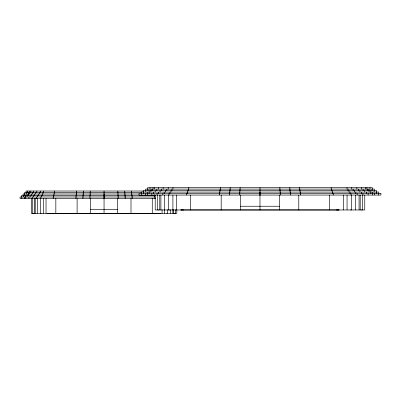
<?xml version="1.0" encoding="UTF-8"?>
<svg xmlns="http://www.w3.org/2000/svg" width="401" height="401" viewBox="0 0 401 401"><rect width="100%" height="100%" fill="white"/><g stroke="black" fill="none" stroke-linecap="round" stroke-linejoin="round"><path stroke-width="0.6" d="M259.983 187.613L260.038 195.061M174.52 213.402L174.991 213.332A1.865 1.81 90 0 0 175.427 213.147M361.456 209.974L362.133 209.908M350.449 209.974L351.121 209.913M183.503 209.954L180.806 209.959L339.166 209.959L336.469 209.954M143.488 191.026L26.055 191.026L26.055 192.52M141.608 192.52L24.556 192.52L24.556 194.009M139.322 194.009L23.042 194.009L23.042 195.503M155.443 195.503L21.549 195.503L21.549 196.991M155.658 198.485L20.05 198.485L20.05 196.991L154.921 196.991L154.921 198.485M240.475 206.244L279.492 206.244M90.506 209.673L117.603 209.673M158.56 213.372L160.485 213.377L47.624 213.377L55.183 213.387M168.846 209.913L169.523 209.974M157.839 209.908L158.51 209.974M33.584 213.402L33.118 213.332A1.865 1.81 -90 0 1 32.681 213.147M378.795 193.568L378.795 192.074L141.172 192.074L141.172 193.568M378.333 193.568L378.333 195.061M376.639 192.074L376.639 190.585L143.327 190.585L143.327 192.074M376.253 192.074L376.253 193.568M374.679 193.568L374.679 195.061M374.459 190.585L374.459 189.092L145.508 189.092L145.508 190.585M374.168 190.585L374.168 192.074M372.75 192.074L372.75 193.568M372.669 193.568L372.669 195.061M372.303 189.092L372.303 187.603L147.663 187.603L147.663 189.092M372.058 189.092L372.058 190.585M370.825 190.585L370.86 193.568M369.973 187.603L369.973 189.092M369.045 190.585L369.045 192.074M368.88 189.092L368.88 190.585M368.128 193.568L368.128 195.061M367.216 189.092L367.216 190.585M366.95 187.603L366.95 189.092M366.454 192.074L366.454 193.568M365.406 187.603L365.406 189.092M364.78 190.585L364.78 192.074M364.76 195.061L364.76 209.974L155.207 209.974L155.207 195.061M363.09 189.092L363.09 190.585M362.925 193.568L362.925 195.061M362.679 195.061L362.679 209.974M361.416 187.603L361.416 189.092M361.411 192.074L361.411 193.568M360.208 195.061L360.208 209.974M359.897 190.585L359.897 192.074M359.07 195.061L359.07 209.974M358.364 189.092L358.364 190.585M357.131 193.568L357.131 195.061M356.85 187.603L356.85 189.092M355.792 192.074L355.792 193.568M355.562 195.061L355.562 209.974M354.449 190.585L354.449 192.074M353.096 189.092L353.096 190.585M351.757 187.603L351.757 189.092M351.542 195.061L351.542 209.974M350.995 193.568L350.995 195.061M350.003 192.074L350.003 193.568M349.01 190.585L349.01 192.074M348.003 189.092L348.003 190.585M347.01 187.603L347.01 189.092M347.065 195.061L347.065 209.974M343.532 195.061L343.532 209.974M333.231 193.568L333.231 195.061M332.725 192.074L332.725 193.568M332.218 190.585L332.218 192.074M331.702 189.092L331.702 190.585M331.196 187.603L331.196 189.092M329.416 195.061L329.416 209.974M300.464 193.568L300.464 195.061M300.259 192.074L300.259 193.568M300.053 190.585L300.053 192.074M299.843 189.092L299.843 190.585M299.637 187.603L299.637 189.092M298.785 195.061L298.785 209.974M290.394 193.568L290.394 195.061M290.249 192.074L290.249 193.568M290.103 190.585L290.103 192.074M289.953 189.092L289.953 190.585M289.808 187.603L289.808 189.092M280.289 193.568L280.289 195.061M280.189 192.074L280.189 193.568M280.088 190.585L280.088 192.074M279.978 189.092L279.978 190.585M279.878 187.603L279.878 189.092M279.492 195.061L279.492 209.974M259.983 195.061L259.983 209.974M259.948 192.074L259.928 195.061M240.475 195.061L240.475 209.974M240.089 187.603L240.089 189.092M239.988 189.092L239.988 190.585M239.883 190.585L239.883 192.074M239.783 192.074L239.783 193.568M239.678 193.568L239.678 195.061M230.159 187.603L230.159 189.092M230.014 189.092L230.014 190.585M229.868 190.585L229.868 192.074M229.718 192.074L229.718 193.568M229.572 193.568L229.572 195.061M221.187 195.061L221.187 209.974M220.334 187.603L220.334 189.092M220.124 189.092L220.124 190.585M219.918 190.585L219.918 192.074M219.708 192.074L219.708 193.568M219.502 193.568L219.502 195.061M190.55 195.061L190.55 209.974M188.776 187.603L188.776 189.092M188.264 189.092L188.264 190.585M187.753 190.585L187.753 192.074M187.242 192.074L187.242 193.568M186.736 193.568L186.736 195.061M176.816 209.673L176.816 213.402L31.293 213.402L31.293 198.485M176.44 195.061L176.44 209.974M175.372 209.673L175.372 213.402M173.653 209.673L173.653 213.402M172.961 187.603L172.961 189.092M172.906 195.061L172.906 209.974M172.866 209.673L172.866 213.402M171.964 189.092L171.964 190.585M170.961 190.585L170.961 192.074M170.425 209.673L170.425 213.402M169.964 192.074L169.964 193.568M168.971 193.568L168.971 195.061M168.425 195.061L168.425 209.974M168.214 187.603L168.214 189.092M167.638 209.673L167.638 213.402M166.871 189.092L166.871 190.585M165.518 190.585L165.518 192.074M164.525 209.673L164.525 213.402M164.405 195.061L164.405 209.974M164.179 192.074L164.179 193.568M163.122 187.603L163.122 189.092M162.836 193.568L162.836 195.061M162.069 209.673L162.069 213.402M161.603 189.092L161.603 190.585M160.896 195.061L160.896 209.974M160.074 190.585L160.074 192.074M159.758 195.061L159.758 209.974M158.55 187.603L158.55 189.092M158.555 192.074L158.555 193.568M157.287 195.061L157.287 209.974M157.042 193.568L157.042 195.061M156.881 189.092L156.881 190.585M155.187 190.585L155.187 192.074M154.56 187.603L154.56 189.092M154.57 195.503L154.57 196.991M154.215 194.505L154.215 195.503M153.513 192.074L153.513 193.568M153.017 187.603L153.017 189.092M152.751 189.092L152.751 190.585M152.27 198.485L152.27 213.402M151.844 193.568L151.844 195.061M151.092 189.092L151.092 190.585M150.921 190.585L150.921 192.074M149.994 187.603L149.994 189.092M149.142 190.585L149.112 193.568M147.909 189.092L147.909 190.585M147.302 193.568L147.302 195.061M147.217 192.074L147.217 193.568M145.804 190.585L145.804 192.074M145.292 193.568L145.292 195.061M143.718 192.074L143.718 193.568M141.633 193.568L141.633 195.061M132.165 196.991L132.165 198.485M132.024 195.503L132.024 196.991M131.879 194.009L131.879 195.503M131.734 192.52L131.734 194.009M131.588 191.026L131.588 192.52M130.997 198.485L130.997 213.402M125.172 196.991L125.172 198.485M125.072 195.503L125.072 196.991M124.972 194.009L124.972 195.503M124.866 192.52L124.866 194.009M124.766 191.026L124.766 192.52M118.155 196.991L118.155 198.485M118.084 195.503L118.084 196.991M117.939 192.52L118.014 195.503M117.869 191.026L117.869 192.52M117.603 198.485L117.603 213.402M104.065 194.009L104.095 198.485M104.054 191.026L104.054 213.402M90.506 198.485L90.506 213.402M90.24 191.026L90.24 192.52M90.17 192.52L90.17 194.009M90.095 194.009L90.095 195.503M90.024 195.503L89.954 198.485M83.343 191.026L83.343 192.52M83.243 192.52L83.243 194.009M83.137 194.009L83.137 195.503M83.037 195.503L83.037 196.991M82.937 196.991L82.937 198.485M77.112 198.485L77.112 213.402M76.516 191.026L76.516 192.52M76.375 192.52L76.375 194.009M76.23 194.009L76.23 195.503M76.085 195.503L76.085 196.991M75.939 196.991L75.939 198.485M55.834 198.485L55.834 213.402M54.601 191.026L54.601 192.52M54.25 192.52L54.25 194.009M53.894 194.009L53.894 195.503M53.539 195.503L53.539 196.991M53.188 196.991L53.188 198.485M46.035 198.485L46.035 213.402M43.619 191.026L43.619 192.52M43.584 198.485L43.584 213.402M42.932 192.52L42.932 194.009M42.23 194.009L42.23 195.503M41.544 195.503L41.544 196.991M40.852 196.991L40.852 198.485M40.471 198.485L40.471 213.402M40.326 191.026L40.326 192.52M39.393 192.52L39.393 194.009M38.451 194.009L38.451 195.503M37.679 198.485L37.679 213.402M37.524 195.503L37.524 196.991M36.787 191.026L36.787 192.52M36.591 196.991L36.591 198.485M35.734 192.52L35.734 194.009M35.243 198.485L35.243 213.402M34.671 194.009L34.671 195.503M34.456 198.485L34.456 213.402M33.614 191.026L33.614 192.52M33.619 195.503L33.619 196.991M32.737 198.485L32.737 213.402M32.566 196.991L32.566 198.485M32.451 192.52L32.451 194.009M31.278 194.009L31.278 195.503M30.842 191.026L30.842 192.52M30.115 195.503L30.115 196.991M29.769 191.026L29.769 192.52M29.589 192.52L29.589 194.009M28.957 196.991L28.957 198.485M28.436 192.52L28.436 194.009M28.316 194.009L28.316 195.503M27.674 191.026L27.674 192.52M27.083 194.009L27.057 196.991M26.225 192.52L26.225 194.009M25.799 196.991L25.799 198.485M25.744 195.503L25.744 196.991M24.762 194.009L24.762 195.503M24.406 196.991L24.406 198.485M23.313 195.503L23.313 196.991M21.865 196.991L21.865 198.485M167.778 213.152A1.865 1.81 90 0 1 166.876 213.402M41.233 213.402A1.865 1.81 -90 0 1 40.331 213.152M380.95 193.568L139.017 193.568L139.017 195.061L380.95 195.061L380.95 193.568"/></g></svg>
